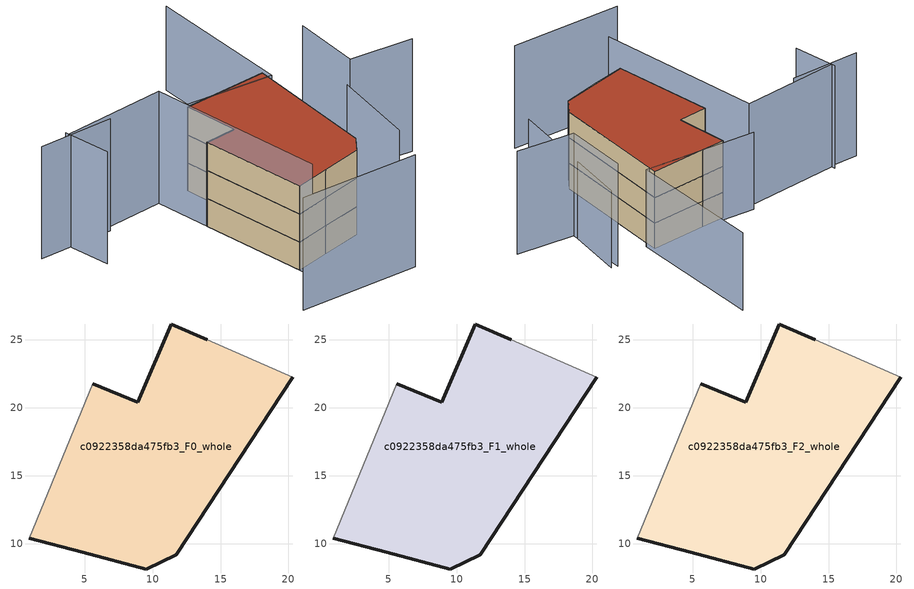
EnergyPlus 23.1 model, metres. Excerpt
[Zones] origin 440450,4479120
c0922358da475fb3_F0_whole
 floor ground (EU_floor_Construction): 11.75,9.19 20.3,22.27 14.01,25.02 11.36,26.17 8.92,20.42 5.59,21.78 0.94,10.39 4.86,9.36 9.52,8.15 z0
 wall outside (EU_wall_Construction): 5.59,21.78 8.92,20.42 11.36,26.17 14.01,25.02 / 20.3,22.27 11.75,9.19 9.52,8.15 4.86,9.36 0.94,10.39 z0:3
 wall adiabatic (EU_wall_Construction): 14.01,25.02 20.3,22.27 / 0.94,10.39 5.59,21.78 z0:3
c0922358da475fb3_F1_whole
 floor to c0922358da475fb3_F0_whole (EU_floor_Construction): 11.75,9.19 20.3,22.27 14.01,25.02 11.36,26.17 8.92,20.42 5.59,21.78 0.94,10.39 4.86,9.36 9.52,8.15 z3
 wall outside (EU_wall_Construction): 5.59,21.78 8.92,20.42 11.36,26.17 14.01,25.02 / 20.3,22.27 11.75,9.19 9.52,8.15 4.86,9.36 0.94,10.39 z3:6
 wall adiabatic (EU_wall_Construction): 14.01,25.02 20.3,22.27 / 0.94,10.39 5.59,21.78 z3:6
c0922358da475fb3_F2_whole
 floor to c0922358da475fb3_F1_whole (EU_floor_Construction): 11.75,9.19 20.3,22.27 14.01,25.02 11.36,26.17 8.92,20.42 5.59,21.78 0.94,10.39 4.86,9.36 9.52,8.15 z6
 wall outside (EU_wall_Construction): 5.59,21.78 8.92,20.42 11.36,26.17 14.01,25.02 / 20.3,22.27 11.75,9.19 9.52,8.15 4.86,9.36 0.94,10.39 z6:9
 wall adiabatic (EU_wall_Construction): 14.01,25.02 20.3,22.27 / 0.94,10.39 5.59,21.78 z6:9
 roof outside (EU_roof_Construction): 20.3,22.27 11.75,9.19 9.52,8.15 4.86,9.36 0.94,10.39 5.59,21.78 8.92,20.42 11.36,26.17 14.01,25.02 z9
shading: 14.71,5.95 25.75,19.72 / 28.99,35.69 20.16,21.25 / 20.16,21.25 8.5,28.38 z0:9; -6.19,7.07 5.75,0.63 / 26.77,9.65 20.86,13.51 / 20.86,13.51 25.22,20.2 / -3.06,32.25 8.04,27.7 / 8.04,27.7 0.31,8.85 / 1.28,29.85 -6.3,33.64 / -2.9,32.64 -4.84,27.56 z0:12
[Building]
EU S2 Campaign: North Axis=0; Terrain=City; Solar Distribution=FullExterior
[Site:Location]
Madrid: Latitude=40.5; Longitude=-3.5; Time Zone=1; Elevation=609
[SizingPeriod:WeatherFileDays]
AnnualSizingPeriod: Begin Month=1; Begin Day of Month=1; End Month=12; End Day of Month=31; Day of Week for Start Day=Monday; Use Weather File Daylight Saving Period=No; Use Weather File Rain and Snow Indicators=No
[MATERIAL]
EU_InternalMass_Material: Roughness=MediumRough; Thickness=0.1; Conductivity=1; Density=1800; Specific Heat=900; Thermal Absorptance=0.9; Solar Absorptance=0.7; Visible Absorptance=0.7
[MATERIAL:NOMASS] Roughness=MediumRough; Thermal Absorptance=0.9; Solar Absorptance=0.7; Visible Absorptance=0.7
Name | Thermal Resistance
EU_wall_NoMass | 1.60022
EU_roof_NoMass | 1.57597
EU_floor_NoMass | 0.470652
[CONSTRUCTION]
EU_wall_Construction: EU_wall_NoMass
EU_roof_Construction: EU_roof_NoMass
EU_floor_Construction: EU_floor_NoMass
EU_InternalMass_Construction: EU_InternalMass_Material
[ZONE] Type=1; Multiplier=1; Ceiling Height=autocalculate; Floor Area=autocalculate; Part of Total Floor Area=Yes
Name | Volume
c0922358da475fb3_F0_whole | 555.169
c0922358da475fb3_F1_whole; c0922358da475fb3_F2_whole | 555.168
[INTERNALMASS] Construction=EU_InternalMass_Construction; Surface Area=185.055
Name | Zone or ZoneList
c0922358da475fb3_F0_whole_EU_InternalMass | c0922358da475fb3_F0_whole
c0922358da475fb3_F1_whole_EU_InternalMass | c0922358da475fb3_F1_whole
c0922358da475fb3_F2_whole_EU_InternalMass | c0922358da475fb3_F2_whole
[OTHEREQUIPMENT] Fuel Type=Electricity; Design Level Calculation Method=Watts/Area; Power per Zone Floor Area=1; Fraction Latent=0; Fraction Radiant=0; Fraction Lost=0; Carbon Dioxide Generation Rate=0; EndUse Subcategory=EU_Step8_InternalGains
Name | Zone or ZoneList or Space or SpaceList | Schedule
EU_Step8_InternalGain_c0922358da475fb3_F0_whole_f000 | c0922358da475fb3_F0_whole | EU_Step8_GainSchedule_c0922358da475fb3_F0_whole_f000
EU_Step8_InternalGain_c0922358da475fb3_F1_whole_f000 | c0922358da475fb3_F1_whole | EU_Step8_GainSchedule_c0922358da475fb3_F1_whole_f000
EU_Step8_InternalGain_c0922358da475fb3_F2_whole_f000 | c0922358da475fb3_F2_whole | EU_Step8_GainSchedule_c0922358da475fb3_F2_whole_f000
[ZONEVENTILATION:DESIGNFLOWRATE] Schedule=EU_AlwaysOn; Design Flow Rate Calculation Method=AirChanges/Hour; Air Changes per Hour=0.480704; Ventilation Type=Natural; Fan Pressure Rise=0; Fan Total Efficiency=1; Constant Term Coefficient=1; Temperature Term Coefficient=0; Velocity Term Coefficient=0; Velocity Squared Term Coefficient=0; Minimum Indoor Temperature=-100; Maximum Indoor Temperature=100; Delta Temperature=-100; Minimum Outdoor Temperature=-100; Maximum Outdoor Temperature=100; Maximum Wind Speed=40
Name | Zone or ZoneList or Space or SpaceList
EU_ConstantAir_c0922358da475fb3_F0_whole | c0922358da475fb3_F0_whole
EU_ConstantAir_c0922358da475fb3_F1_whole | c0922358da475fb3_F1_whole
EU_ConstantAir_c0922358da475fb3_F2_whole | c0922358da475fb3_F2_whole
[HVACTEMPLATE:THERMOSTAT] Constant Heating Setpoint=20; Constant Cooling Setpoint=50
EU_HeatOnly_c0922358da475fb3_F0_whole; EU_HeatOnly_c0922358da475fb3_F1_whole; EU_HeatOnly_c0922358da475fb3_F2_whole
[HVACTEMPLATE:ZONE:IDEALLOADSAIRSYSTEM] System Availability Schedule=EU_AlwaysOn; Maximum Heating Supply Air Temperature=50; Minimum Cooling Supply Air Temperature=13; Maximum Heating Supply Air Humidity Ratio=0.0156; Minimum Cooling Supply Air Humidity Ratio=0.0077; Heating Limit=NoLimit; Cooling Limit=NoLimit; Heating Availability Schedule=EU_AlwaysOn; Cooling Availability Schedule=EU_CoolingOff; Dehumidification Control Type=ConstantSensibleHeatRatio; Cooling Sensible Heat Ratio=0.7; Dehumidification Setpoint=60; Humidification Control Type=None; Humidification Setpoint=30; Outdoor Air Method=None; Outdoor Air Flow Rate per Person=0.00944; Outdoor Air Flow Rate per Zone Floor Area=0; Outdoor Air Flow Rate per Zone=0; Demand Controlled Ventilation Type=None; Outdoor Air Economizer Type=NoEconomizer; Heat Recovery Type=None; Sensible Heat Recovery Effectiveness=0.7; Latent Heat Recovery Effectiveness=0.65
Name | Template Thermostat
c0922358da475fb3_F0_whole | EU_HeatOnly_c0922358da475fb3_F0_whole
c0922358da475fb3_F1_whole | EU_HeatOnly_c0922358da475fb3_F1_whole
c0922358da475fb3_F2_whole | EU_HeatOnly_c0922358da475fb3_F2_whole
[SIZING:ZONE] Zone Cooling Design Supply Air Temperature Input Method=SupplyAirTemperature; Zone Cooling Design Supply Air Temperature=13; Zone Heating Design Supply Air Temperature Input Method=SupplyAirTemperature; Zone Heating Design Supply Air Temperature=50; Zone Cooling Design Supply Air Humidity Ratio=0.008; Zone Heating Design Supply Air Humidity Ratio=0.008; Cooling Design Air Flow Method=DesignDay; Cooling Design Air Flow Rate=0; Cooling Minimum Air Flow per Zone Floor Area=0.000762; Cooling Minimum Air Flow=0; Cooling Minimum Air Flow Fraction=0.2; Heating Design Air Flow Method=DesignDay; Heating Design Air Flow Rate=0; Heating Maximum Air Flow per Zone Floor Area=0.002032; Heating Maximum Air Flow=0.141576; Heating Maximum Air Flow Fraction=0.3; Account for Dedicated Outdoor Air System=No; Dedicated Outdoor Air System Control Strategy=NeutralSupplyAir; Dedicated Outdoor Air Low Setpoint Temperature for Design=autosize; Dedicated Outdoor Air High Setpoint Temperature for Design=autosize; Zone Load Sizing Method=Sensible Load Only No Latent Load; Zone Latent Cooling Design Supply Air Humidity Ratio Input Method=HumidityRatioDifference; Zone Cooling Design Supply Air Humidity Ratio Difference=0.005; Zone Latent Heating Design Supply Air Humidity Ratio Input Method=HumidityRatioDifference; Zone Humidification Design Supply Air Humidity Ratio Difference=0.005
c0922358da475fb3_F0_whole; c0922358da475fb3_F1_whole; c0922358da475fb3_F2_whole
[SCHEDULE:CONSTANT]
Name | Hourly Value
EU_AlwaysOn | 1
EU_CoolingOff | 0
[SCHEDULE:FILE] Column Number=1; Rows to Skip at Top=0; Number of Hours of Data=8760; Column Separator=Comma; Interpolate to Timestep=No; Minutes per Item=60; Adjust Schedule for Daylight Savings=Yes
Name | File
EU_Step8_GainSchedule_c0922358da475fb3_F0_whole_f000 | ../../schedules/c0922358da475fb3/c0922358da475fb3_F0_whole_f000_gain.csv
EU_Step8_GainSchedule_c0922358da475fb3_F1_whole_f000 | ../../schedules/c0922358da475fb3/c0922358da475fb3_F1_whole_f000_gain.csv
EU_Step8_GainSchedule_c0922358da475fb3_F2_whole_f000 | ../../schedules/c0922358da475fb3/c0922358da475fb3_F2_whole_f000_gain.csv
